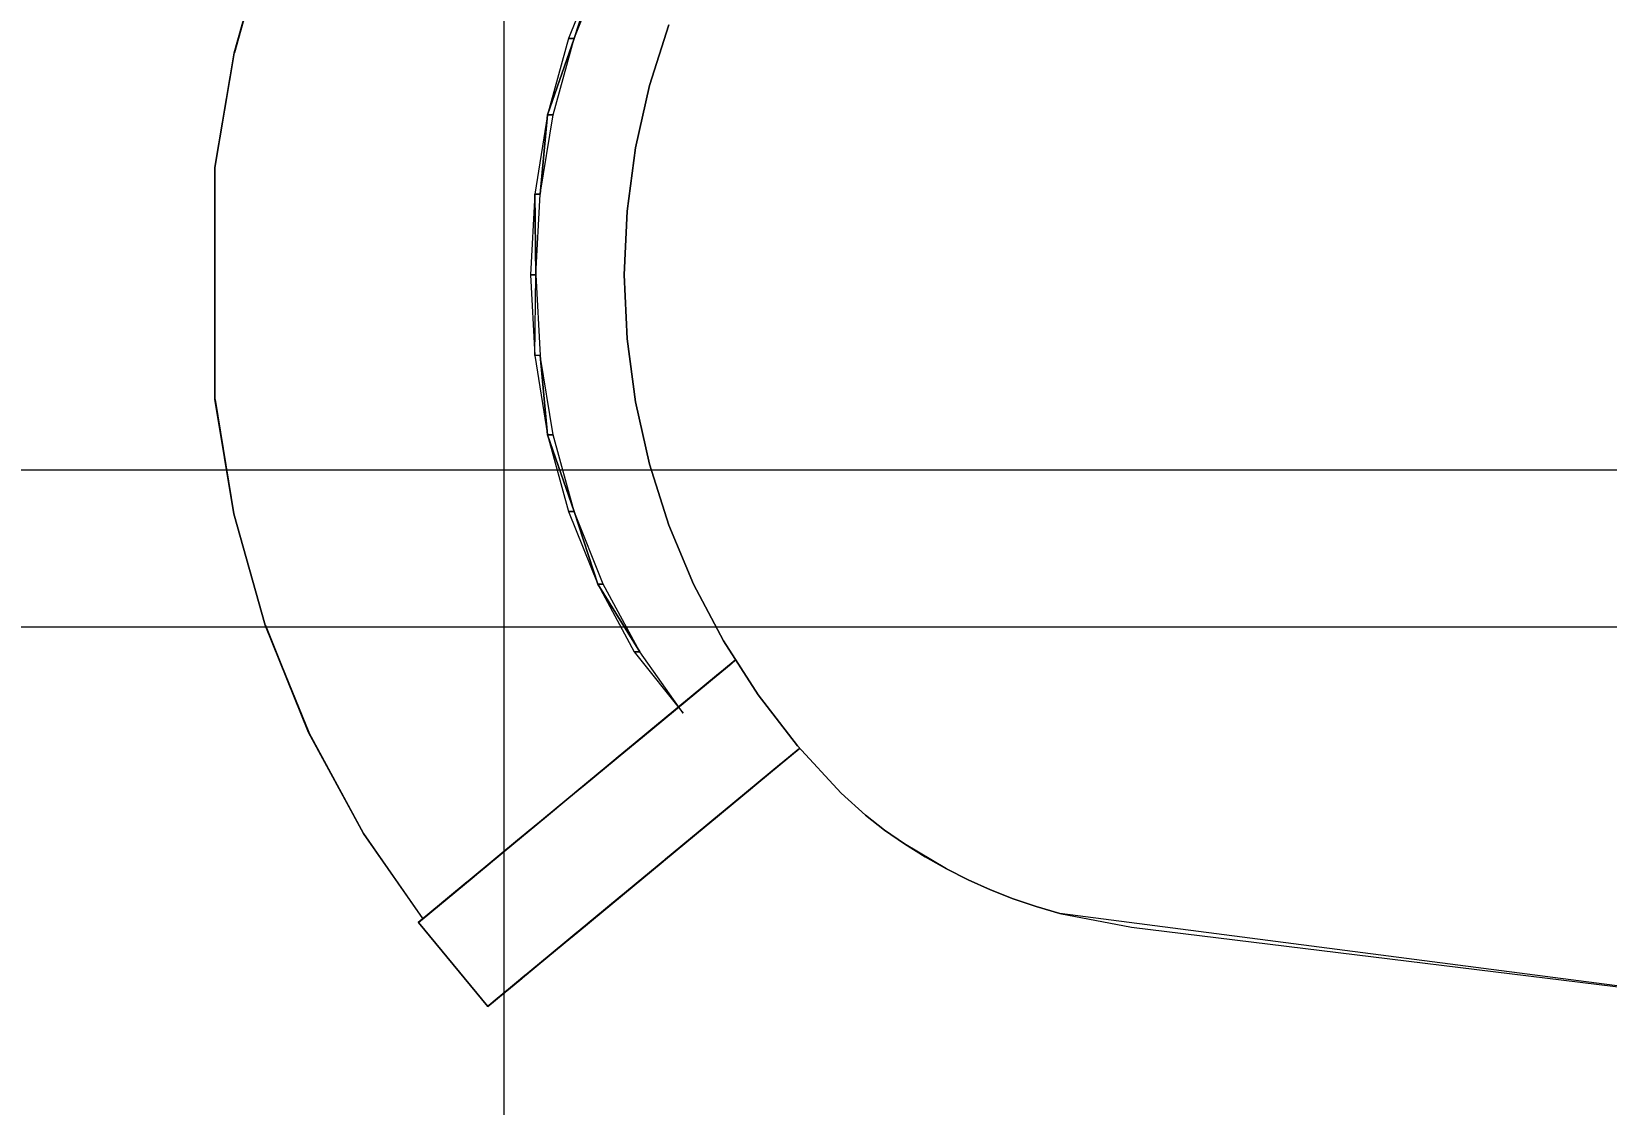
# Model space of a CAD drawing. Extents: x -566 to 72611, y -487 to 32334.
# Drawn here: x 375.65 to 391.94, y 148.58 to 159.67 of the extents above; entities that cross this region are included whole.
import ezdxf

# ---------------------------------------------------------------- set-up
doc = ezdxf.new("R2010")
doc.units = 0
doc.header["$LTSCALE"] = 0.5
doc.header["$MEASUREMENT"] = 0
doc.layers.get('0').update_dxf_attribs({"color": 20, "linetype": 'CONTINUOUS'})
doc.layers.get('DEFPOINTS').update_dxf_attribs({"linetype": 'CONTINUOUS', "lineweight": 5})
doc.layers.add('Annotations', color=40, linetype='CONTINUOUS', lineweight=5)
doc.layers.add('floor', color=7, linetype='CONTINUOUS', lineweight=5, true_color=0xcfcfcf)
doc.layers.add('layout', color=7, linetype='CONTINUOUS', lineweight=5, true_color=0xcfcfcf)
doc.styles.get("Standard").update_dxf_attribs({"font": 'arial.ttf'})
doc.dimstyles.new('Arch96', dxfattribs={"dimscale": 96, "dimtxt": 0.03125, "dimasz": 0.015625, "dimexe": 0.046875, "dimexo": 0.0625, "dimgap": 0.03125, "dimtad": 1, "dimtoh": 1, "dimdec": 4, "dimzin": 3, "dimdsep": 46, "dimlunit": 4, "dimtxsty": 'Standard', "dimblk": 'DOT', "dimcen": 0, "dimdle": 0.046875, "dimclrd": 256, "dimclre": 256, "dimclrt": 256, "dimaunit": 1, "dimadec": 3, "dimazin": 2, "dimtfac": 1, "dimtdec": 4, "dimtmove": 2, "dimatfit": 3, "dimldrblk": 'ARO14', "dimfxl": 1, "dimfrac": 2, "dimlwd": -1, "dimlwe": -1, "dimarcsym": 0})

# ---------------------------------------------------------------- blocks, each defined once
blk = doc.blocks.new('_Dot')
at = {"color": 0, "linetype": 'ByBlock', "lineweight": -2}
blk.add_line((-0.5, 0), (-1, 0), dxfattribs=at)
at = {"color": 0, "linetype": 'ByBlock', "const_width": 0.5}
blk.add_lwpolyline([(-0.25, 0, 1), (0.25, 0, 1)], format="xyb", close=True, dxfattribs=at)
blk = doc.blocks.new('*D12')
at = {"layer": 'Annotations', "transparency": 16777216}
for p, q in [((327.5, 167.75), (327.5, 149.016)), ((533.5, 167.75), (533.5, 149.016)), ((329, 153.516), (532, 153.516))]:
    blk.add_line(p, q, dxfattribs=at)
at = {"layer": 'DEFPOINTS', "color": 0, "transparency": 16777216}
for p in [(327.5, 173.75), (533.5, 173.75), (533.5, 153.516)]:
    blk.add_point(p, dxfattribs=at)
at = {"layer": 'Annotations', "transparency": 16777216, "xscale": 1.5, "yscale": 1.5, "zscale": 1.5, "rotation": 180}
blk.add_blockref('_Dot', (327.5, 153.516), dxfattribs=at)
at = {"layer": 'Annotations', "transparency": 16777216, "xscale": 1.5, "yscale": 1.5, "zscale": 1.5}
blk.add_blockref('_Dot', (533.5, 153.516), dxfattribs=at)
at = {"layer": 'Annotations', "transparency": 16777216, "insert": (430.5, 158.023), "char_height": 3, "attachment_point": 5}
blk.add_mtext('17\'-2"', dxfattribs=at)
blk = doc.blocks.new('ARO14')
blk.add_line((0, 0), (-1.021, 0))
at = {"const_width": 0.0625}
blk.add_lwpolyline([(-0.77, 0.468), (0, 0), (-0.77, -0.468)], dxfattribs=at)

msp = doc.modelspace()

# ---------------------------------------------------------------- hatches: boundary and pattern name
at = {"layer": 'floor'}
h = msp.add_hatch(dxfattribs=at)
h.set_pattern_fill('ANSI37', color=256, scale=100, angle=45)
h.set_pattern_definition([(90, (243.028, 267.632), (-12.5, 9e-16), []), (180, (243.028, 267.632), (-9e-16, -12.5), [])])
h.paths.add_polyline_path([(253.46925, 349.5), (154.11744, 349.5), (154.11744, 348.5), (101.14781, 348.5), (101.14781, 349.5), (0, 349.5), (0, 344.5), (36, 344.5, -0.33835703), (0, 308.66941), (0, 308.5), (0, 173.75), (253.46925, 173.75)])
h.paths.add_polyline_path([(36, 344.5), (0, 344.5), (0, 308.66941, 0.33835703)], flags=17)
h.paths.add_polyline_path([(253.46925, 173.75), (0, 173.75), (0, 173.74997), (0, 169.75), (253.46925, 169.75)])
h.paths.add_polyline_path([(253.46925, 169.75), (0, 169.75), (0, 149.21137), (36, 149.21137, -0.33835703), (0, 113.38078), (0, 113.21137), (0, 29.94998), (0, -5), (253.46925, -5)])
h.paths.add_polyline_path([(36, 149.21137), (0, 149.21137), (0, 113.38078, 0.33835703)], flags=17)
h.paths.add_polyline_path([(575.25, 169.75), (510, 169.75), (474.75, 169.75), (327.5, 169.75), (285.46925, 169.75), (285.46925, 165.75), (253.46925, 165.75), (253.46925, -5), (263.99725, -5), (263.99725, 95.99051), (287, 95.99051), (287, 97.5), (292, 97.5), (292, -5), (341.25, -5), (341.25, 13.02988), (341.25012, 15.02988), (346.24839, 15.02988, 0.36108524), (374.08728, 41.24999), (346.25012, 41.24999), (346.25012, 42.99999), (341.25, 42.99999), (341.25, 44.99999), (341.25, 97.5), (357.75, 97.5), (405.75, 97.5), (575.25, 97.5)])

# ---------------------------------------------------------------- linework, layer by layer
at = {"layer": 'layout'}
for points in [[(378.06926, 160.60528, 2.23662), (377.74541, 159.45232, 2.17445), (377.74285, 159.45229, 2.21469)], [(381.26116, 159.60302, -7.7356), (381.50457, 160.35516, -6.82658), (381.20366, 159.60302, -6.84605)], [(381.50457, 160.35516, -6.82658), (381.26116, 159.60302, -7.7356), (381.56206, 160.35516, -7.71614)], [(382.03972, 159.11465, -9.65101), (382.24053, 159.74456, -10.77782), (382.03972, 159.11465, -10.77782)], [(382.24053, 159.74456, -10.77782), (382.03972, 159.11465, -9.65101), (382.24053, 159.74456, -9.65101)], [(381.26116, 159.60302, -7.7356), (380.98516, 158.81042, -6.86018), (381.04265, 158.81042, -7.74973)], [(380.98516, 158.81042, -6.86018), (381.26116, 159.60302, -7.7356), (381.20366, 159.60302, -6.84605)], [(377.54509, 158.26858, 2.20396), (377.74407, 159.45141, 2.25488), (377.74285, 159.45229, 2.21469)], [(381.89531, 158.47011, -9.65101), (382.03972, 159.11465, -10.77782), (381.89531, 158.47011, -10.77782)], [(382.03972, 159.11465, -10.77782), (381.89531, 158.47011, -9.65101), (382.03972, 159.11465, -9.65101)], [(380.91009, 157.99047, -7.75831), (380.98516, 158.81042, -6.86018), (380.85259, 157.99047, -6.86875)], [(380.98516, 158.81042, -6.86018), (380.91009, 157.99047, -7.75831), (381.04265, 158.81042, -7.74973)], [(381.80816, 157.81573, -9.65101), (381.89531, 158.47011, -10.77782), (381.80816, 157.81573, -10.77782)], [(381.89531, 158.47011, -10.77782), (381.80816, 157.81573, -9.65101), (381.89531, 158.47011, -9.65101)], [(377.54473, 155.87087, 2.25669), (377.54509, 158.26858, 2.20396), (377.54351, 155.87011, 2.21651)], [(380.86565, 157.1567, -7.76118), (380.85259, 157.99047, -6.86875), (380.80803, 157.1567, -6.87163)], [(380.85259, 157.99047, -6.86875), (380.86565, 157.1567, -7.76118), (380.91009, 157.99047, -7.75831)], [(381.7791, 157.15642, -9.65101), (381.80816, 157.81573, -10.77782), (381.7791, 157.15642, -10.77782)], [(381.80816, 157.81573, -10.77782), (381.7791, 157.15642, -9.65101), (381.80816, 157.81573, -9.65101)], [(380.85259, 156.32296, -6.86875), (380.86565, 157.1567, -7.76118), (380.80803, 157.1567, -6.87163)], [(380.91009, 156.32296, -7.75831), (380.85259, 156.32296, -6.86875), (380.86565, 157.1567, -7.76118)], [(381.80816, 156.49709, -9.65101), (381.7791, 157.15642, -10.77782), (381.80816, 156.49709, -10.77782)], [(381.7791, 157.15642, -10.77782), (381.80816, 156.49709, -9.65101), (381.7791, 157.15642, -9.65101)], [(381.89531, 155.8427, -9.65101), (381.80816, 156.49709, -10.77782), (381.89531, 155.8427, -10.77782)], [(381.80816, 156.49709, -10.77782), (381.89531, 155.8427, -9.65101), (381.80816, 156.49709, -9.65101)], [(380.98516, 155.50301, -6.86018), (380.91009, 156.32296, -7.75831), (380.85259, 156.32296, -6.86875)], [(380.91009, 156.32296, -7.75831), (380.98516, 155.50301, -6.86018), (381.04265, 155.50301, -7.74973)], [(377.54595, 155.86977, 2.17627), (377.73968, 154.6863, 2.23962), (377.54351, 155.87011, 2.21651)], [(382.03972, 155.19817, -9.65101), (381.89531, 155.8427, -10.77782), (382.03972, 155.19817, -10.77782)], [(381.89531, 155.8427, -10.77782), (382.03972, 155.19817, -9.65101), (381.89531, 155.8427, -9.65101)], [(380.98516, 155.50301, -6.86018), (381.26116, 154.71041, -7.7356), (381.04265, 155.50301, -7.74973)], [(381.26116, 154.71041, -7.7356), (380.98516, 155.50301, -6.86018), (381.20366, 154.71041, -6.84605)], [(382.24053, 154.56826, -9.65101), (382.03972, 155.19817, -10.77782), (382.24053, 154.56826, -10.77782)], [(382.03972, 155.19817, -10.77782), (382.24053, 154.56826, -9.65101), (382.03972, 155.19817, -9.65101)], [(378.06548, 153.53506, 2.31377), (377.73968, 154.6863, 2.23962), (378.06438, 153.53319, 2.27361)], [(381.50457, 153.95827, -6.82658), (381.26116, 154.71041, -7.7356), (381.20366, 154.71041, -6.84605)], [(381.26116, 154.71041, -7.7356), (381.50457, 153.95827, -6.82658), (381.56206, 153.95827, -7.71614)], [(382.49602, 153.95772, -9.65101), (382.24053, 154.56826, -10.77782), (382.49602, 153.95772, -10.77782)], [(382.24053, 154.56826, -10.77782), (382.49602, 153.95772, -9.65101), (382.24053, 154.56826, -9.65101)], [(381.50457, 153.95827, -6.82658), (381.94036, 153.25902, -7.69168), (381.56206, 153.95827, -7.71614)], [(381.94036, 153.25902, -7.69168), (381.50457, 153.95827, -6.82658), (381.88286, 153.25902, -6.80212)], [(382.80437, 153.37112, -9.65101), (382.49602, 153.95772, -10.77782), (382.80437, 153.37112, -10.77782)], [(382.49602, 153.95772, -10.77782), (382.80437, 153.37112, -9.65101), (382.49602, 153.95772, -9.65101)], [(378.06438, 153.53319, 2.27361), (378.51433, 152.42806, 2.35818), (378.06548, 153.53506, 2.31377)], [(378.06695, 153.53265, 2.23338), (378.51348, 152.42571, 2.31804), (378.06438, 153.53319, 2.27361)], [(378.51433, 152.42806, 2.35818), (378.06438, 153.53319, 2.27361), (378.51348, 152.42571, 2.31804)], [(383.16338, 152.81283, -9.65101), (382.80437, 153.37112, -10.77782), (383.16338, 152.81283, -10.77782)], [(382.80437, 153.37112, -10.77782), (383.16338, 152.81283, -9.65101), (382.80437, 153.37112, -9.65101)], [(381.88286, 153.25902, -6.80212), (382.38982, 152.62426, -7.66262), (381.94036, 153.25902, -7.69168)], [(382.86004, 153.11602, -9.99578), (382.01409, 152.41625, -10.15002), (381.4887, 151.98159, -6.53391)], [(382.86004, 153.11602, -9.99578), (381.4887, 151.98159, -6.53391), (382.32793, 152.67589, -6.33389)], [(382.68889, 152.97445, -18.50816), (381.84343, 152.27505, -18.35249), (382.7553, 153.02938, -17.94785)], [(382.7553, 153.02938, -17.94785), (381.84343, 152.27505, -18.35249), (381.90825, 152.3287, -17.80513)], [(382.7553, 153.02938, -17.94785), (381.90825, 152.3287, -17.80513), (382.81585, 153.07949, -17.38655)], [(382.81585, 153.07949, -17.38655), (381.90825, 152.3287, -17.80513), (381.96746, 152.37768, -17.25683)], [(382.81585, 153.07949, -17.38655), (381.96746, 152.37768, -17.25683), (382.87066, 153.12484, -16.82439)], [(382.87066, 153.12484, -16.82439), (381.96746, 152.37768, -17.25683), (382.02105, 152.42196, -16.70766)], [(382.88408, 153.13592, -10.23632), (382.03496, 152.43352, -10.3593), (382.01409, 152.41625, -10.15002)], [(382.88408, 153.13592, -10.23632), (382.01409, 152.41625, -10.15002), (382.86004, 153.11602, -9.99578)], [(382.87066, 153.12484, -16.82439), (382.02105, 152.42196, -16.70766), (382.91973, 153.16543, -16.26141)], [(382.91973, 153.16543, -16.26141), (382.02105, 152.42196, -16.70766), (382.0689, 152.4616, -16.15772)], [(382.90569, 153.15386, -10.46512), (382.05608, 152.45095, -10.58163), (382.03496, 152.43352, -10.3593)], [(382.90569, 153.15386, -10.46512), (382.03496, 152.43352, -10.3593), (382.88408, 153.13592, -10.23632)], [(382.9262, 153.1708, -10.69409), (382.07598, 152.46743, -10.8041), (382.05608, 152.45095, -10.58163)], [(382.9262, 153.1708, -10.69409), (382.05608, 152.45095, -10.58163), (382.90569, 153.15386, -10.46512)], [(382.45525, 152.78115, -20.1824), (381.61516, 152.08623, -19.98798), (382.53887, 152.85033, -19.62552)], [(382.53887, 152.85033, -19.62552), (381.61516, 152.08623, -19.98798), (381.69683, 152.1538, -19.44399)], [(382.53887, 152.85033, -19.62552), (381.69683, 152.1538, -19.44399), (382.61675, 152.91479, -19.06741)], [(382.61675, 152.91479, -19.06741), (381.69683, 152.1538, -19.44399), (381.773, 152.21676, -18.8988)], [(382.61675, 152.91479, -19.06741), (381.773, 152.21676, -18.8988), (382.68889, 152.97445, -18.50816)], [(382.68889, 152.97445, -18.50816), (381.773, 152.21676, -18.8988), (381.84343, 152.27505, -18.35249)], [(382.27898, 152.63537, -21.26353), (381.44072, 151.94186, -21.0585), (382.36614, 152.70748, -20.73612)], [(382.36614, 152.70748, -20.73612), (381.44072, 151.94186, -21.0585), (381.52764, 152.01376, -20.53263)], [(382.36614, 152.70748, -20.73612), (381.52764, 152.01376, -20.53263), (382.45525, 152.78115, -20.1824)], [(382.45525, 152.78115, -20.1824), (381.52764, 152.01376, -20.53263), (381.61516, 152.08623, -19.98798)], [(383.57012, 152.28704, -9.65101), (383.16338, 152.81283, -10.77782), (383.57012, 152.28704, -10.77782)], [(383.16338, 152.81283, -10.77782), (383.57012, 152.28704, -9.65101), (383.16338, 152.81283, -9.65101)], [(382.10808, 152.49401, -22.31541), (381.26909, 151.79989, -22.11488), (382.19304, 152.56429, -21.78936)], [(382.19304, 152.56429, -21.78936), (381.26909, 151.79989, -22.11488), (381.35442, 151.87048, -21.58658)], [(382.19304, 152.56429, -21.78936), (381.35442, 151.87048, -21.58658), (382.27898, 152.63537, -21.26353)], [(382.27898, 152.63537, -21.26353), (381.35442, 151.87048, -21.58658), (381.44072, 151.94186, -21.0585)], [(381.5949, 152.06948, -2.14702), (382.32793, 152.67589, -6.33389), (381.78118, 152.22356, -3.21088)], [(378.51604, 152.42504, 2.27782), (379.08123, 151.37813, 2.37234), (378.51348, 152.42571, 2.31804)], [(382.0241, 152.42449, -22.8417), (381.18462, 151.73006, -22.64339), (382.10808, 152.49401, -22.31541)], [(382.10808, 152.49401, -22.31541), (381.18462, 151.73006, -22.64339), (381.26909, 151.79989, -22.11488)], [(382.73235, 151.548, -10.15002), (383.5783, 152.24779, -9.99578), (382.20696, 151.11336, -6.53391)], [(382.20696, 151.11336, -6.53391), (383.5783, 152.24779, -9.99578), (383.04619, 151.80767, -6.33389)], [(382.62652, 151.46047, -17.80513), (383.47356, 152.16112, -17.94785), (383.53411, 152.21126, -17.38655)], [(382.62652, 151.46047, -17.80513), (383.53411, 152.21126, -17.38655), (382.68572, 151.50945, -17.25683)], [(382.68572, 151.50945, -17.25683), (383.53411, 152.21126, -17.38655), (383.58892, 152.25661, -16.82439)], [(382.68572, 151.50945, -17.25683), (383.58892, 152.25661, -16.82439), (382.73931, 151.55373, -16.70766)], [(384.02178, 151.79769, -9.65101), (383.57012, 152.28704, -10.77782), (384.02178, 151.79769, -10.77782)], [(383.57012, 152.28704, -10.77782), (384.02178, 151.79769, -9.65101), (383.57012, 152.28704, -9.65101)], [(382.41509, 151.28558, -19.44399), (383.25713, 151.98211, -19.62553), (383.33501, 152.04653, -19.06741)], [(382.41509, 151.28558, -19.44399), (383.33501, 152.04653, -19.06741), (382.49126, 151.34853, -18.8988)], [(382.49126, 151.34853, -18.8988), (383.33501, 152.04653, -19.06741), (383.40716, 152.10622, -18.50816)], [(382.49126, 151.34853, -18.8988), (383.40716, 152.10622, -18.50816), (382.5617, 151.40682, -18.35249)], [(382.5617, 151.40682, -18.35249), (383.40716, 152.10622, -18.50816), (383.47356, 152.16112, -17.94785)], [(382.5617, 151.40682, -18.35249), (383.47356, 152.16112, -17.94785), (382.62652, 151.46047, -17.80513)], [(382.2459, 151.14553, -20.53263), (383.0844, 151.83926, -20.73612), (383.17351, 151.91293, -20.18239)], [(382.2459, 151.14553, -20.53263), (383.17351, 151.91293, -20.18239), (382.33343, 151.21801, -19.98798)], [(382.33343, 151.21801, -19.98798), (383.17351, 151.91293, -20.18239), (383.25713, 151.98211, -19.62553)], [(382.33343, 151.21801, -19.98798), (383.25713, 151.98211, -19.62553), (382.41509, 151.28558, -19.44399)], [(381.18462, 151.73006, -22.64339), (380.15325, 150.87682, 0.68324), (380.09783, 150.83102, 0.90917)], [(381.18462, 151.73006, -22.64339), (380.09783, 150.83102, 0.90917), (380.97393, 151.55569, 0.97607)], [(382.20696, 151.11336, -6.53391), (383.04619, 151.80767, -6.33389), (381.66338, 150.66363, -3.42875)], [(381.66338, 150.66363, -3.42875), (383.04619, 151.80767, -6.33389), (382.49944, 151.35534, -3.21088)], [(382.07268, 151.00225, -21.58658), (382.91131, 151.69607, -21.78936), (382.99724, 151.76714, -21.26353)], [(382.07268, 151.00225, -21.58658), (382.99724, 151.76714, -21.26353), (382.15899, 151.07363, -21.05851)], [(382.15899, 151.07363, -21.05851), (382.99724, 151.76714, -21.26353), (383.0844, 151.83926, -20.73612)], [(382.15899, 151.07363, -21.05851), (383.0844, 151.83926, -20.73612), (382.2459, 151.14553, -20.53263)], [(384.02178, 151.79769, -9.65101), (384.27385, 151.56802, -10.77782), (384.27385, 151.56802, -9.65101)], [(384.27385, 151.56802, -10.77782), (384.02178, 151.79769, -9.65101), (384.02178, 151.79769, -10.77782)], [(380.97393, 151.55569, 0.97607), (380.09783, 150.83102, 0.90917), (380.04033, 150.78335, 1.13428)], [(380.97393, 151.55569, 0.97607), (380.04033, 150.78335, 1.13428), (380.92254, 151.51324, 1.12241)], [(381.81951, 150.79284, -23.17215), (382.65923, 151.48754, -23.3682), (382.74236, 151.55627, -22.8417)], [(381.81951, 150.79284, -23.17215), (382.74236, 151.55627, -22.8417), (381.90288, 150.86184, -22.64339)], [(381.90288, 150.86184, -22.64339), (382.74236, 151.55627, -22.8417), (382.82634, 151.62579, -22.31541)], [(381.90288, 150.86184, -22.64339), (382.82634, 151.62579, -22.31541), (381.98736, 150.93166, -22.11488)], [(381.98736, 150.93166, -22.11488), (382.82634, 151.62579, -22.31541), (382.91131, 151.69607, -21.78936)], [(381.98736, 150.93166, -22.11488), (382.91131, 151.69607, -21.78936), (382.07268, 151.00225, -21.58658)], [(384.27385, 151.56802, -9.65101), (384.47332, 151.41537, -10.77782), (384.47332, 151.41537, -9.65101)], [(384.47332, 151.41537, -10.77782), (384.27385, 151.56802, -9.65101), (384.27385, 151.56802, -10.77782)], [(380.81377, 151.42321, 1.41171), (379.9804, 150.73385, 1.35852), (379.91839, 150.68252, 1.58187)], [(380.81377, 151.42321, 1.41171), (379.91839, 150.68252, 1.58187), (380.75628, 151.37569, 1.55461)], [(380.86919, 151.46908, 1.26763), (380.04033, 150.78335, 1.13428), (379.9804, 150.73385, 1.35852)], [(380.86919, 151.46908, 1.26763), (379.9804, 150.73385, 1.35852), (380.81377, 151.42321, 1.41171)], [(380.92254, 151.51324, 1.12241), (380.04033, 150.78335, 1.13428), (380.86919, 151.46908, 1.26763)], [(381.65545, 150.65713, -24.23031), (382.4959, 151.35241, -24.42188), (382.57708, 151.41958, -23.89493)], [(381.65545, 150.65713, -24.23031), (382.57708, 151.41958, -23.89493), (381.73699, 150.72457, -23.70112)], [(381.73699, 150.72457, -23.70112), (382.57708, 151.41958, -23.89493), (382.65923, 151.48754, -23.3682)], [(381.73699, 150.72457, -23.70112), (382.65923, 151.48754, -23.3682), (381.81951, 150.79284, -23.17215)], [(384.47332, 151.41537, -9.65101), (384.67986, 151.27203, -10.77782), (384.67986, 151.27203, -9.65101)], [(384.67986, 151.27203, -10.77782), (384.47332, 151.41537, -9.65101), (384.47332, 151.41537, -10.77782)], [(379.69503, 150.50052, 2.49307), (379.08123, 151.37813, 2.37234), (379.69466, 150.49747, 2.45297)], [(380.6353, 151.27563, 1.83665), (379.85418, 150.62936, 1.80428), (379.78777, 150.57439, 2.02573)], [(380.6353, 151.27563, 1.83665), (379.78777, 150.57439, 2.02573), (380.57195, 151.22314, 1.97573)], [(380.57195, 151.22314, 1.97573), (379.78777, 150.57439, 2.02573), (380.50652, 151.16903, 2.11346)], [(380.69683, 151.32647, 1.69627), (379.91839, 150.68252, 1.58187), (379.85418, 150.62936, 1.80428)], [(380.69683, 151.32647, 1.69627), (379.85418, 150.62936, 1.80428), (380.6353, 151.27563, 1.83665)], [(380.75628, 151.37569, 1.55461), (379.91839, 150.68252, 1.58187), (380.69683, 151.32647, 1.69627)], [(381.41655, 150.45949, -25.81917), (382.25799, 151.1556, -26.00399), (382.33635, 151.22042, -25.47641)], [(381.41655, 150.45949, -25.81917), (382.33635, 151.22042, -25.47641), (381.49529, 150.52459, -25.28934)], [(381.66338, 150.66363, -3.42875), (382.49944, 151.35534, -3.21088), (381.47722, 150.50967, -2.36571)], [(381.47722, 150.50967, -2.36571), (382.49944, 151.35534, -3.21088), (382.31316, 151.20126, -2.14702)], [(381.49529, 150.52459, -25.28934), (382.33635, 151.22042, -25.47641), (382.4157, 151.28603, -24.94904)], [(381.49529, 150.52459, -25.28934), (382.4157, 151.28603, -24.94904), (381.57488, 150.59048, -24.75971)], [(381.57488, 150.59048, -24.75971), (382.4157, 151.28603, -24.94904), (382.4959, 151.35241, -24.42188)], [(381.57488, 150.59048, -24.75971), (382.4959, 151.35241, -24.42188), (381.65545, 150.65713, -24.23031)], [(385.11248, 151.01455, -10.77782), (384.67986, 151.27203, -9.65101), (384.89312, 151.13833, -10.77782)], [(380.43914, 151.1133, 2.24976), (379.71905, 150.51763, 2.2462), (379.64824, 150.45907, 2.46564)], [(380.43914, 151.1133, 2.24976), (379.64824, 150.45907, 2.46564), (380.36992, 151.05602, 2.38464)], [(380.36992, 151.05602, 2.38464), (379.64824, 150.45907, 2.46564), (380.29876, 150.99712, 2.51804)], [(380.50652, 151.16903, 2.11346), (379.78777, 150.57439, 2.02573), (379.71905, 150.51763, 2.2462)], [(380.50652, 151.16903, 2.11346), (379.71905, 150.51763, 2.2462), (380.43914, 151.1133, 2.24976)], [(381.29741, 150.36089, -1.37689), (382.16814, 151.08126, -1.34352), (381.25994, 150.32989, -1.17963)], [(381.25994, 150.32989, -1.17963), (382.16814, 151.08126, -1.34352), (382.13054, 151.05016, -1.14291)], [(382.18059, 151.09157, -26.53178), (381.26214, 150.33175, -26.87887), (382.10405, 151.02825, -27.06032)], [(381.26214, 150.33175, -26.87887), (382.18059, 151.09157, -26.53178), (381.3388, 150.39519, -26.34921)], [(381.3344, 150.39147, -1.57428), (382.20525, 151.11193, -1.54428), (381.29741, 150.36089, -1.37689)], [(381.29741, 150.36089, -1.37689), (382.20525, 151.11193, -1.54428), (382.16814, 151.08126, -1.34352)], [(381.37078, 150.42165, -1.77183), (382.24175, 151.14214, -1.74519), (381.3344, 150.39147, -1.57428)], [(381.3344, 150.39147, -1.57428), (382.24175, 151.14214, -1.74519), (382.20525, 151.11193, -1.54428)], [(381.3388, 150.39519, -26.34921), (382.18059, 151.09157, -26.53178), (382.25799, 151.1556, -26.00399)], [(381.3388, 150.39519, -26.34921), (382.25799, 151.1556, -26.00399), (381.41655, 150.45949, -25.81917)], [(381.40679, 150.45138, -1.96951), (382.27776, 151.17193, -1.94623), (381.37078, 150.42165, -1.77183)], [(381.37078, 150.42165, -1.77183), (382.27776, 151.17193, -1.94623), (382.24175, 151.14214, -1.74519)], [(381.44219, 150.4807, -2.16733), (382.31316, 151.20126, -2.14702), (381.40679, 150.45138, -1.96951)], [(381.40679, 150.45138, -1.96951), (382.31316, 151.20126, -2.14702), (382.27776, 151.17193, -1.94623)], [(381.47722, 150.50967, -2.36571), (382.31316, 151.20126, -2.14702), (381.44219, 150.4807, -2.16733)], [(384.89312, 151.13833, -9.65101), (385.11248, 151.01455, -10.77782), (385.11248, 151.01455, -9.65101)], [(380.29876, 150.99712, 2.51804), (379.64824, 150.45907, 2.46564), (379.64922, 150.45986, 2.50574)], [(380.29876, 150.99712, 2.51804), (379.64922, 150.45986, 2.50574), (379.65374, 150.46358, 2.54548)], [(380.29876, 150.99712, 2.51804), (379.65374, 150.46358, 2.54548), (380.22564, 150.9367, 2.64993)], [(380.22564, 150.9367, 2.64993), (379.65374, 150.46358, 2.54548), (379.66167, 150.47015, 2.58441)], [(380.22564, 150.9367, 2.64993), (379.66167, 150.47015, 2.58441), (379.67302, 150.47954, 2.62206)], [(380.22564, 150.9367, 2.64993), (379.67302, 150.47954, 2.62206), (379.68767, 150.49163, 2.65801)], [(380.22564, 150.9367, 2.64993), (379.68767, 150.49163, 2.65801), (380.20476, 150.91936, 2.68346)], [(380.20476, 150.91936, 2.68346), (379.68767, 150.49163, 2.65801), (379.70537, 150.50628, 2.69183)], [(380.20476, 150.91936, 2.68346), (379.70537, 150.50628, 2.69183), (380.1812, 150.89992, 2.71438)], [(380.1812, 150.89992, 2.71438), (379.70537, 150.50628, 2.69183), (379.72588, 150.52328, 2.72312)], [(380.1812, 150.89992, 2.71438), (379.72588, 150.52328, 2.72312), (380.15532, 150.87853, 2.74237)], [(381.10479, 150.20159, -0.39208), (381.97503, 150.92153, -0.34191), (381.06475, 150.16848, -0.19557)], [(381.06475, 150.16848, -0.19557), (381.97503, 150.92153, -0.34191), (381.93487, 150.88827, -0.14205)], [(381.14434, 150.23431, -0.58874), (382.0147, 150.95434, -0.54194), (381.10479, 150.20159, -0.39208)], [(381.10479, 150.20159, -0.39208), (382.0147, 150.95434, -0.54194), (381.97503, 150.92153, -0.34191)], [(381.1834, 150.26656, -0.78556), (382.05388, 150.98672, -0.74211), (381.14434, 150.23431, -0.58874)], [(381.14434, 150.23431, -0.58874), (382.05388, 150.98672, -0.74211), (382.0147, 150.95434, -0.54194)], [(381.22185, 150.29842, -0.98252), (382.09246, 151.01864, -0.94244), (381.1834, 150.26656, -0.78556)], [(381.1834, 150.26656, -0.78556), (382.09246, 151.01864, -0.94244), (382.05388, 150.98672, -0.74211)], [(381.25994, 150.32989, -1.17963), (382.13054, 151.05016, -1.14291), (381.22185, 150.29842, -0.98252)], [(381.22185, 150.29842, -0.98252), (382.13054, 151.05016, -1.14291), (382.09246, 151.01864, -0.94244)], [(385.11248, 151.01455, -9.65101), (385.33745, 150.90099, -10.77782), (385.33745, 150.90099, -9.65101)], [(385.33745, 150.90099, -10.77782), (385.11248, 151.01455, -9.65101), (385.11248, 151.01455, -10.77782)], [(385.33745, 150.90099, -9.65101), (385.56756, 150.79787, -10.77782), (385.56756, 150.79787, -9.65101)], [(385.56756, 150.79787, -10.77782), (385.33745, 150.90099, -9.65101), (385.33745, 150.90099, -10.77782)], [(380.15532, 150.87853, 2.74237), (379.72588, 150.52328, 2.72312), (379.74907, 150.54247, 2.75154)], [(380.15532, 150.87853, 2.74237), (379.74907, 150.54247, 2.75154), (380.12737, 150.8554, 2.76718)], [(380.12737, 150.8554, 2.76718), (379.74907, 150.54247, 2.75154), (379.77471, 150.56365, 2.77676)], [(380.12737, 150.8554, 2.76718), (379.77471, 150.56365, 2.77676), (380.09759, 150.83077, 2.78858)], [(380.09759, 150.83077, 2.78858), (379.77471, 150.56365, 2.77676), (379.80242, 150.58654, 2.79845)], [(380.09759, 150.83077, 2.78858), (379.80242, 150.58654, 2.79845), (380.06621, 150.80483, 2.80637)], [(380.06621, 150.80483, 2.80637), (379.80242, 150.58654, 2.79845), (379.81988, 150.601, 2.80914)], [(380.06621, 150.80483, 2.80637), (379.81988, 150.601, 2.80914), (380.03362, 150.77785, 2.82036)], [(380.03362, 150.77785, 2.82036), (379.81988, 150.601, 2.80914), (379.8626, 150.63637, 2.83038)], [(380.03362, 150.77785, 2.82036), (379.8626, 150.63637, 2.83038), (380.00005, 150.75008, 2.83046)], [(379.89678, 150.66466, 2.83651), (379.8626, 150.63637, 2.83038), (380.00005, 150.75008, 2.83046)], [(379.96587, 150.72179, 2.83654), (379.89678, 150.66466, 2.83651), (380.00005, 150.75008, 2.83046)], [(380.87151, 150.0086, 0.68324), (381.7481, 150.73379, 0.73724), (380.81609, 149.96276, 0.90917)], [(380.81609, 149.96276, 0.90917), (381.7481, 150.73379, 0.73724), (381.69219, 150.68746, 0.97607)], [(380.92473, 150.05254, 0.4565), (381.80181, 150.77813, 0.49761), (380.87151, 150.0086, 0.68324)], [(380.87151, 150.0086, 0.68324), (381.80181, 150.77813, 0.49761), (381.7481, 150.73379, 0.73724)], [(380.97564, 150.09466, 0.229), (381.85271, 150.82033, 0.25829), (380.92473, 150.05254, 0.4565)], [(380.92473, 150.05254, 0.4565), (381.85271, 150.82033, 0.25829), (381.80181, 150.77813, 0.49761)], [(381.02447, 150.13512, -0.00039), (381.89422, 150.85461, 0.05766), (380.97564, 150.09466, 0.229)], [(380.97564, 150.09466, 0.229), (381.89422, 150.85461, 0.05766), (381.85271, 150.82033, 0.25829)], [(381.06475, 150.16848, -0.19557), (381.93487, 150.88827, -0.14205), (381.02447, 150.13512, -0.00039)], [(381.02447, 150.13512, -0.00039), (381.93487, 150.88827, -0.14205), (381.89422, 150.85461, 0.05766)], [(385.80242, 150.70541, -10.77782), (385.56756, 150.79787, -9.65101), (385.56756, 150.79787, -10.77782)], [(385.80242, 150.70541, -9.65101), (385.80242, 150.70541, -10.77782), (385.56756, 150.79787, -9.65101)], [(379.96587, 150.72179, 2.83654), (379.89678, 150.66466, 2.83651), (379.93133, 150.69323, 2.83857)], [(380.7586, 149.91512, 1.13428), (381.58745, 150.60085, 1.26763), (380.69866, 149.86562, 1.35852)], [(380.69866, 149.86562, 1.35852), (381.58745, 150.60085, 1.26763), (381.53203, 150.55498, 1.41171)], [(380.81609, 149.96276, 0.90917), (381.69219, 150.68746, 0.97607), (380.7586, 149.91512, 1.13428)], [(380.7586, 149.91512, 1.13428), (381.69219, 150.68746, 0.97607), (381.6408, 150.64501, 1.12241)], [(380.7586, 149.91512, 1.13428), (381.6408, 150.64501, 1.12241), (381.58745, 150.60085, 1.26763)], [(385.80242, 150.70541, -9.65101), (386.04143, 150.62383, -10.77782), (386.04143, 150.62383, -9.65101)], [(386.04143, 150.62383, -10.77782), (385.80242, 150.70541, -9.65101), (385.80242, 150.70541, -10.77782)], [(386.04143, 150.62383, -9.65101), (386.28411, 150.55331, -10.77782), (386.28411, 150.55331, -9.65101)], [(386.28411, 150.55331, -10.77782), (386.04143, 150.62383, -9.65101), (386.04143, 150.62383, -10.77782)], [(380.36651, 149.59084, 2.46564), (379.64922, 150.45986, 2.50574), (379.64824, 150.45907, 2.46564)], [(379.64922, 150.45986, 2.50574), (380.36651, 149.59084, 2.46564), (380.36748, 149.59164, 2.50574)], [(380.57244, 149.76113, 1.80428), (381.35357, 150.4074, 1.83666), (380.50603, 149.70617, 2.02573)], [(380.50603, 149.70617, 2.02573), (381.35357, 150.4074, 1.83666), (381.29021, 150.35491, 1.97573)], [(380.63665, 149.81429, 1.58187), (381.41509, 150.45824, 1.69627), (380.57244, 149.76113, 1.80428)], [(380.57244, 149.76113, 1.80428), (381.41509, 150.45824, 1.69627), (381.35357, 150.4074, 1.83666)], [(380.69866, 149.86562, 1.35852), (381.53203, 150.55498, 1.41171), (380.63665, 149.81429, 1.58187)], [(380.63665, 149.81429, 1.58187), (381.53203, 150.55498, 1.41171), (381.47454, 150.50747, 1.55461)], [(380.63665, 149.81429, 1.58187), (381.47454, 150.50747, 1.55461), (381.41509, 150.45824, 1.69627)], [(393.27263, 149.64428, -10.77782), (386.28411, 150.55331, -9.65101), (387.02849, 150.40951, -10.77782)], [(380.43731, 149.64941, 2.2462), (381.1574, 150.24508, 2.24976), (380.36651, 149.59084, 2.46564)], [(380.36651, 149.59084, 2.46564), (381.1574, 150.24508, 2.24976), (381.08819, 150.18777, 2.38464)], [(380.50603, 149.70617, 2.02573), (381.22478, 150.3008, 2.11346), (380.43731, 149.64941, 2.2462)], [(380.43731, 149.64941, 2.2462), (381.22478, 150.3008, 2.11346), (381.1574, 150.24508, 2.24976)], [(380.50603, 149.70617, 2.02573), (381.29021, 150.35491, 1.97573), (381.22478, 150.3008, 2.11346)], [(380.36651, 149.59084, 2.46564), (381.08819, 150.18777, 2.38464), (381.01702, 150.1289, 2.51804)], [(380.36651, 149.59084, 2.46564), (381.01702, 150.1289, 2.51804), (380.36748, 149.59164, 2.50574)], [(380.36748, 149.59164, 2.50574), (381.01702, 150.1289, 2.51804), (380.372, 149.59533, 2.54548)], [(380.372, 149.59533, 2.54548), (381.01702, 150.1289, 2.51804), (380.9439, 150.06847, 2.64993)], [(380.372, 149.59533, 2.54548), (380.9439, 150.06847, 2.64993), (380.37993, 149.60192, 2.58441)], [(380.37993, 149.60192, 2.58441), (380.9439, 150.06847, 2.64993), (380.39129, 149.61132, 2.62206)], [(380.39129, 149.61132, 2.62206), (380.9439, 150.06847, 2.64993), (380.40593, 149.6234, 2.65801)], [(380.40593, 149.6234, 2.65801), (380.9439, 150.06847, 2.64993), (380.92302, 150.05114, 2.68347)], [(380.40593, 149.6234, 2.65801), (380.92302, 150.05114, 2.68347), (380.42364, 149.63805, 2.69183)], [(380.42364, 149.63805, 2.69183), (380.92302, 150.05114, 2.68347), (380.89947, 150.0317, 2.71438)], [(380.42364, 149.63805, 2.69183), (380.89947, 150.0317, 2.71438), (380.44414, 149.65505, 2.72312)], [(380.44414, 149.65505, 2.72312), (380.89947, 150.0317, 2.71438), (380.87359, 150.01031, 2.74237)], [(380.44414, 149.65505, 2.72312), (380.87359, 150.01031, 2.74237), (380.46734, 149.67425, 2.75154)], [(380.46734, 149.67425, 2.75154), (380.87359, 150.01031, 2.74237), (380.84563, 149.98717, 2.76718)], [(380.46734, 149.67425, 2.75154), (380.84563, 149.98717, 2.76718), (380.49297, 149.69543, 2.77676)], [(380.49297, 149.69543, 2.77676), (380.84563, 149.98717, 2.76718), (380.81585, 149.96252, 2.78858)], [(380.49297, 149.69543, 2.77676), (380.81585, 149.96252, 2.78858), (380.52068, 149.71831, 2.79845)], [(380.52068, 149.71831, 2.79845), (380.81585, 149.96252, 2.78858), (380.78447, 149.93661, 2.80637)], [(380.52068, 149.71831, 2.79845), (380.78447, 149.93661, 2.80637), (380.53814, 149.73278, 2.80914)], [(380.53814, 149.73278, 2.80914), (380.78447, 149.93661, 2.80637), (380.75188, 149.90963, 2.82037)], [(380.53814, 149.73278, 2.80914), (380.75188, 149.90963, 2.82037), (380.58086, 149.76815, 2.83038)], [(380.58086, 149.76815, 2.83038), (380.5501, 149.74264, 2.8164), (380.53814, 149.73278, 2.80914)], [(380.58086, 149.76815, 2.83038), (380.75188, 149.90963, 2.82037), (380.71831, 149.88186, 2.83046)], [(380.58086, 149.76815, 2.83038), (380.71831, 149.88186, 2.83046), (380.61504, 149.79644, 2.83651)], [(380.61504, 149.79644, 2.83651), (380.71831, 149.88186, 2.83046), (380.68413, 149.85357, 2.83654)], [(380.61504, 149.79644, 2.83651), (380.68413, 149.85357, 2.83654), (380.64959, 149.825, 2.83857)]]:
    msp.add_3dface(points, dxfattribs=at)

# ---------------------------------------------------------------- dimensions: what is measured, and where the dimension line sits
at = {"layer": 'Annotations'}
dim = msp.add_linear_dim(base=(533.5, 153.51641), p1=(327.5, 173.75), p2=(533.5, 173.75), dimstyle='Arch96', dxfattribs=at)
dim.commit()
dim.dimension.update_dxf_attribs({"geometry": '*D12', "text_midpoint": (430.5, 158.02255)})

doc.saveas('drawing.dxf')
